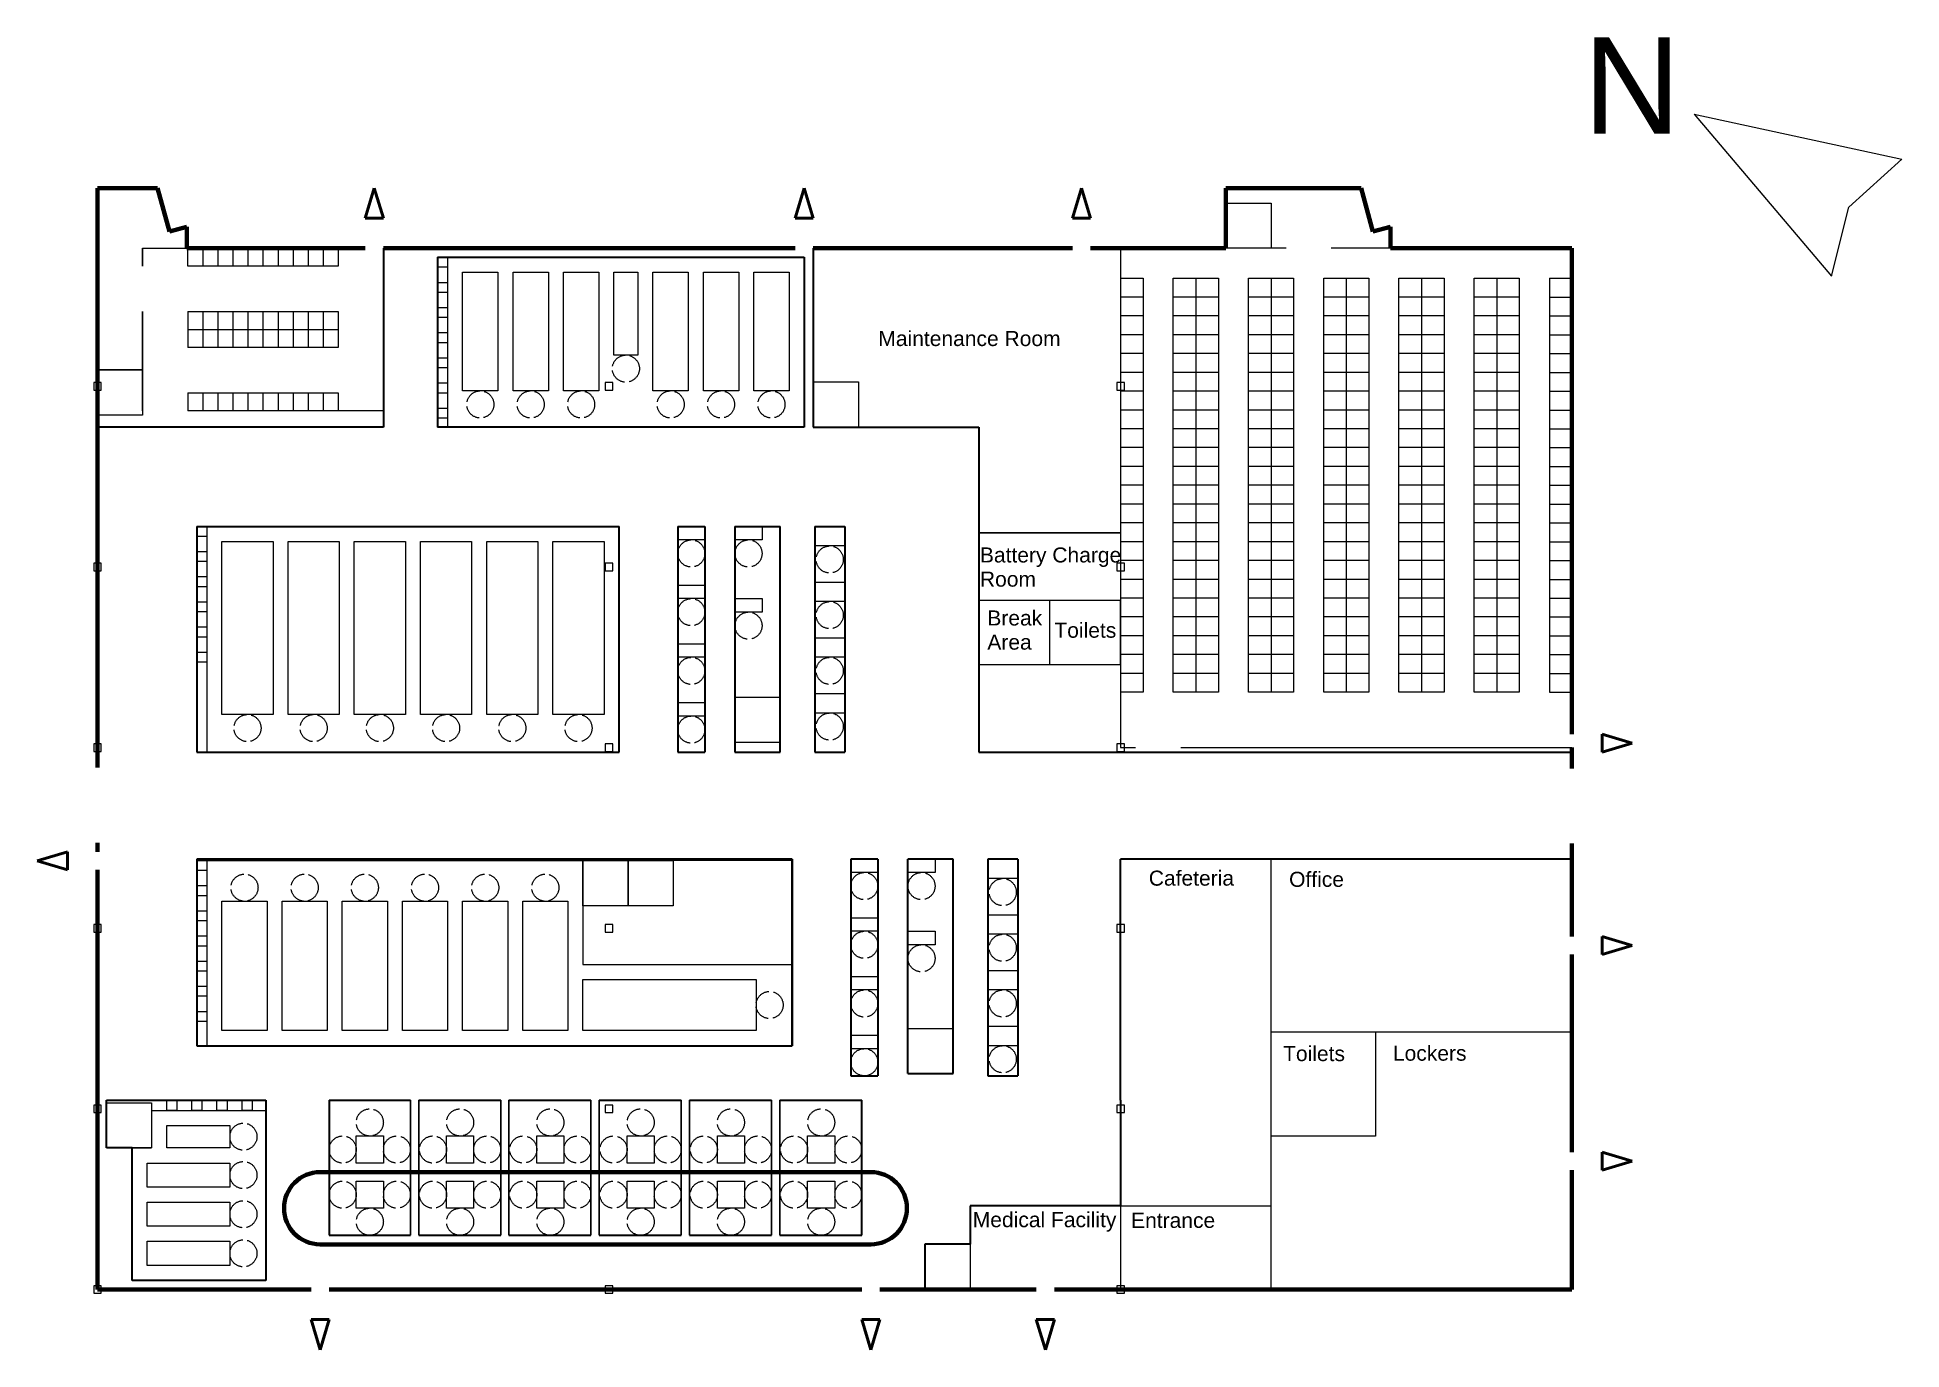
# Model space of a CAD drawing. Header units: inches. Extents: x -40 to 1199, y -40 to 831.
import ezdxf

# ---------------------------------------------------------------- set-up
doc = ezdxf.new("R2010")
doc.units = ezdxf.units.IN
doc.header["$MEASUREMENT"] = 0
doc.linetypes.add('ACAD_ISO02W100', pattern=[15, 12, -3])
for name, color, linetype, lineweight in [('Aisles', 251, 'Continuous', 25), ('Assembly Station_A1', 32, 'Continuous', 15), ('Assembly Station_A2', 32, 'Continuous', 15), ('Assembly Station_AV', 32, 'Continuous', 15), ('Assembly Station_F', 32, 'Continuous', 15), ('Battery Charge Room', 132, 'Continuous', 15), ('Emergency Exit', 86, 'Continuous', 15), ('Employee Services', 7, 'Continuous', 15), ('Enclosing Wall', 7, 'Continuous', 35), ('Maintenance Room', 3, 'Continuous', 15), ("Operators' Positions", 212, 'ACAD_ISO02W100', 9), ('Overhead Conveyor', 30, 'Continuous', 200), ('Pillars', 251, 'Continuous', 15), ('Press Machine_M1', 5, 'Continuous', 15), ('Press Machine_M2', 5, 'Continuous', 15), ('Press Machine_M3', 5, 'Continuous', 15), ('Press Machine_M4', 5, 'Continuous', 15), ('Press Machine_M5', 5, 'Continuous', 15), ('Press Machine_M6', 5, 'Continuous', 15), ('Press Machine_M7', 5, 'Continuous', 15), ('Press Machine_M8', 5, 'Continuous', 15), ('Press Machine_Shared M1', 5, 'Continuous', 15), ('Protection Grids', 9, 'Continuous', 15), ('Receiving Area', 46, 'Continuous', 15), ('Silos', 7, 'Continuous', 15), ('Storage_FPW', 1, 'Continuous', 15), ('Storage_RMW', 1, 'Continuous', 15), ('Storage_WIP Area', 1, 'Continuous', 15), ('Supervisor Office', 7, 'Continuous', 15)]:
    doc.layers.add(name, color=color, linetype=linetype, lineweight=lineweight)
doc.styles.get("Standard").update_dxf_attribs({"font": 'Arial.ttf'})

# ---------------------------------------------------------------- blocks, each defined once
blk = doc.blocks.new('*U1')
at = {"layer": 'Press Machine_M2', "lineweight": 15}
for p, q in [((0, 43), (30, 43)), ((0, -43), (0, 43)), ((30, 43), (30, -43)), ((30, -43), (0, -43))]:
    blk.add_line(p, q, dxfattribs=at)
blk = doc.blocks.new('*U2')
at = {"layer": 'Press Machine_M2', "color": 0, "linetype": 'ByBlock', "lineweight": -2, "transparency": 16777216}
for p in [(0, 0), (40, 0), (80, 0), (120, 0), (160, 0), (200, 0)]:
    blk.add_blockref('*U1', p, dxfattribs=at)
blk = doc.blocks.new('*U5')
at = {"layer": 'Press Machine_M5', "lineweight": 15}
for p, q in [((-27.5, 0), (27.5, 0)), ((-27.5, -16), (-27.5, 0)), ((27.5, 0), (27.5, -16)), ((27.5, -16), (-27.5, -16))]:
    blk.add_line(p, q, dxfattribs=at)
blk = doc.blocks.new('*U6')
at = {"layer": 'Press Machine_M5', "color": 0, "linetype": 'ByBlock', "lineweight": -2, "transparency": 16777216}
blk.add_blockref('*U5', (0, 0), dxfattribs=at)
blk = doc.blocks.new('*U3')
at = {"layer": 'Press Machine_M5', "lineweight": 15}
blk.add_blockref('*U6', (0.5, 1), dxfattribs=at)
blk = doc.blocks.new('*U4')
at = {"layer": 'Press Machine_M5', "color": 0, "linetype": 'ByBlock', "lineweight": -2, "transparency": 16777216}
blk.add_blockref('*U3', (0, 0), dxfattribs=at)
blk = doc.blocks.new('*U9')
at = {"layer": 'Press Machine_M5', "lineweight": 15}
for p, q in [((-27.5, 0), (27.5, 0)), ((-27.5, -16), (-27.5, 0)), ((27.5, 0), (27.5, -16)), ((27.5, -16), (-27.5, -16))]:
    blk.add_line(p, q, dxfattribs=at)
blk = doc.blocks.new('*U10')
at = {"layer": 'Press Machine_M5', "color": 0, "linetype": 'ByBlock', "lineweight": -2, "transparency": 16777216}
blk.add_blockref('*U9', (0, 0), dxfattribs=at)
blk = doc.blocks.new('*U7')
at = {"layer": 'Press Machine_M5', "lineweight": 15}
blk.add_blockref('*U10', (0.5, 1), dxfattribs=at)
blk = doc.blocks.new('*U8')
at = {"layer": 'Press Machine_M5', "color": 0, "linetype": 'ByBlock', "lineweight": -2, "transparency": 16777216}
blk.add_blockref('*U7', (0, 0), dxfattribs=at)
blk = doc.blocks.new('*U11')
at = {"layer": 'Assembly Station_AV', "lineweight": 15}
for p, q in [((0, 24), (18, 24)), ((0, 6), (0, 24)), ((18, 24), (18, 6)), ((18, 6), (0, 6)), ((0, -6), (18, -6)), ((0, -24), (0, -6)), ((18, -6), (18, -24)), ((18, -24), (0, -24))]:
    blk.add_line(p, q, dxfattribs=at)
blk = doc.blocks.new('*U12')
at = {"layer": 'Assembly Station_AV', "color": 0, "linetype": 'ByBlock', "lineweight": -2, "transparency": 16777216}
for p in [(0, 0), (60, 0), (120, 0), (180, 0), (240, 0), (300, 0)]:
    blk.add_blockref('*U11', p, dxfattribs=at)
blk = doc.blocks.new('*U13')
at = {"layer": "Operators' Positions"}
for centre in [(18, 18), (0, 0), (36, 0), (0, -30), (36, -30), (18, -48)]:
    blk.add_circle(centre, 9, dxfattribs=at)
blk = doc.blocks.new('*U14')
at = {"layer": "Operators' Positions", "color": 0, "linetype": 'ByBlock', "lineweight": -2, "transparency": 16777216}
for p in [(0, 0), (60, 0), (120, 0), (180, 0), (240, 0), (300, 0)]:
    blk.add_blockref('*U13', p, dxfattribs=at)
blk = doc.blocks.new('*U15')
at = {"layer": 'Pillars', "lineweight": 15}
for p, q in [((5, 5), (0, 5)), ((0, 5), (0, 0)), ((0, 0), (5, 0)), ((5, 0), (5, 5))]:
    blk.add_line(p, q, dxfattribs=at)
blk = doc.blocks.new('*U16')
at = {"layer": 'Pillars', "color": 0, "linetype": 'ByBlock', "lineweight": -2, "transparency": 16777216}
for p in [(0, 600), (340, 600), (680, 600), (0, 480), (340, 480), (680, 480), (0, 360), (340, 360), (680, 360), (0, 240), (340, 240), (680, 240), (0, 120), (340, 120), (680, 120), (0, 0), (340, 0), (680, 0)]:
    blk.add_blockref('*U15', p, dxfattribs=at)
blk = doc.blocks.new('*U17')
at = {"layer": 'Storage_RMW', "lineweight": 15}
for p, q in [((10, 6), (10, -6)), ((10, -6), (0, -6))]:
    blk.add_line(p, q, dxfattribs=at)
blk = doc.blocks.new('*U18')
at = {"layer": 'Storage_RMW', "color": 0, "linetype": 'ByBlock', "lineweight": -2, "transparency": 16777216}
for p in [(0, 0), (10, 0), (20, 0), (30, 0), (40, 0), (50, 0), (60, 0), (70, 0), (80, 0), (90, 0)]:
    blk.add_blockref('*U17', p, dxfattribs=at)
blk = doc.blocks.new('*U19')
at = {"layer": 'Storage_RMW', "lineweight": 15}
for p, q in [((0, 12), (10, 12)), ((10, 12), (10, -12)), ((10, -12), (0, -12))]:
    blk.add_line(p, q, dxfattribs=at)
blk = doc.blocks.new('*U20')
at = {"layer": 'Storage_RMW', "color": 0, "linetype": 'ByBlock', "lineweight": -2, "transparency": 16777216}
for p in [(0, 0), (10, 0), (20, 0), (30, 0), (40, 0), (50, 0), (60, 0), (70, 0), (80, 0), (90, 0)]:
    blk.add_blockref('*U19', p, dxfattribs=at)
blk = doc.blocks.new('*U21')
at = {"layer": 'Storage_RMW', "lineweight": 15}
for p, q in [((0, 6), (10, 6)), ((10, 6), (10, -6))]:
    blk.add_line(p, q, dxfattribs=at)
blk = doc.blocks.new('*U22')
at = {"layer": 'Storage_RMW', "color": 0, "linetype": 'ByBlock', "lineweight": -2, "transparency": 16777216}
for p in [(0, 0), (10, 0), (20, 0), (30, 0), (40, 0), (50, 0), (60, 0), (70, 0), (80, 0), (90, 0)]:
    blk.add_blockref('*U21', p, dxfattribs=at)
blk = doc.blocks.new('*U23')
at = {"layer": 'Storage_FPW', "lineweight": 15}
for p, q in [((7.5, 0), (7.5, -12.5)), ((7.5, -12.5), (-7.5, -12.5))]:
    blk.add_line(p, q, dxfattribs=at)
blk = doc.blocks.new('*U24')
at = {"layer": 'Storage_FPW', "color": 0, "linetype": 'ByBlock', "lineweight": -2, "transparency": 16777216}
for p in [(0, 0), (0, -12.5), (0, -25), (0, -37.5), (0, -50), (0, -62.5), (0, -75), (0, -87.5), (0, -100), (0, -112.5), (0, -125), (0, -137.5), (0, -150), (0, -162.5), (0, -175), (0, -187.5), (0, -200), (0, -212.5), (0, -225), (0, -237.5), (0, -250), (0, -262.5)]:
    blk.add_blockref('*U23', p, dxfattribs=at)
blk = doc.blocks.new('*U27')
at = {"layer": 'Storage_FPW', "lineweight": 15}
for p, q in [((-15, -12.5), (-15, 0)), ((15, 0), (15, -12.5)), ((15, -12.5), (-15, -12.5))]:
    blk.add_line(p, q, dxfattribs=at)
blk = doc.blocks.new('*U28')
at = {"layer": 'Storage_FPW', "color": 0, "linetype": 'ByBlock', "lineweight": -2, "transparency": 16777216}
for p in [(0, 0), (0, -12.5), (0, -25), (0, -37.5), (0, -50), (0, -62.5), (0, -75), (0, -87.5), (0, -100), (0, -112.5), (0, -125), (0, -137.5), (0, -150), (0, -162.5), (0, -175), (0, -187.5), (0, -200), (0, -212.5), (0, -225), (0, -237.5), (0, -250), (0, -262.5)]:
    blk.add_blockref('*U27', p, dxfattribs=at)
blk = doc.blocks.new('*U25')
at = {"layer": 'Storage_FPW', "lineweight": 15}
for p, q in [((0, 137.5), (30, 137.5)), ((15, 137.5), (15, -137.5))]:
    blk.add_line(p, q, dxfattribs=at)
blk.add_blockref('*U28', (15, 137.5), dxfattribs=at)
blk = doc.blocks.new('*U26')
at = {"layer": 'Storage_FPW', "color": 0, "linetype": 'ByBlock', "lineweight": -2, "transparency": 16777216}
for p in [(0, 0), (50, 0), (100, 0), (150, 0), (200, 0)]:
    blk.add_blockref('*U25', p, dxfattribs=at)
blk = doc.blocks.new('*U29')
at = {"layer": 'Storage_FPW', "lineweight": 15}
for p, q in [((-7.5, 0), (-7.5, -12.5)), ((-7.5, -12.5), (7.5, -12.5))]:
    blk.add_line(p, q, dxfattribs=at)
blk = doc.blocks.new('*U30')
at = {"layer": 'Storage_FPW', "color": 0, "linetype": 'ByBlock', "lineweight": -2, "transparency": 16777216}
for p in [(0, 0), (0, -12.5), (0, -25), (0, -37.5), (0, -50), (0, -62.5), (0, -75), (0, -87.5), (0, -100), (0, -112.5), (0, -125), (0, -137.5), (0, -150), (0, -162.5), (0, -175), (0, -187.5), (0, -200), (0, -212.5), (0, -225), (0, -237.5), (0, -250), (0, -262.5)]:
    blk.add_blockref('*U29', p, dxfattribs=at)
blk = doc.blocks.new('*U31')
at = {"layer": 'Aisles'}
for p, q in [((-2.75, 44.8585), (-2.75, -44.8585)), ((2.75, 44.8585), (2.75, -44.8585))]:
    blk.add_line(p, q, dxfattribs=at)
blk = doc.blocks.new('*U32')
at = {"layer": 'Aisles', "color": 0, "linetype": 'ByBlock', "lineweight": -2, "transparency": 16777216}
for p in [(0, 0), (60, 0), (120, 0), (180, 0), (240, 0)]:
    blk.add_blockref('*U31', p, dxfattribs=at)

msp = doc.modelspace()

# ---------------------------------------------------------------- linework, layer by layer
at = {"lineweight": 15}
for p, q in [((1060.6399, 780.4046), (1151.9, 672.6)), ((1060.6399, 780.4046), (1198.6697, 750.4379)), ((1163.5, 718.6), (1198.6697, 750.4379)), ((1151.9, 672.6), (1163.5, 718.6))]:
    msp.add_line(p, q, dxfattribs=at)
at = {"layer": 'Aisles', "lineweight": 35}
for p, q in [((189.5, 691.283), (189.5, 572.483)), ((189.5, 691.283), (463.2, 691.283)), ((225.5, 685.283), (469.2, 685.283)), ((225.5, 685.283), (469.2, 685.283)), ((225.5, 685.283), (225.5, 572.483)), ((469.2, 685.283), (469.2, 572.483)), ((475.2, 691.283), (475.2, 572.483)), ((189.5, 572.483), (-0.5, 572.483)), ((-0.5, 572.483), (-0.5, 346.25)), ((469.2, 572.483), (225.5, 572.483)), ((475.2, 572.483), (549.2, 572.483)), ((549.2, 572.483), (579.2, 572.483)), ((579.2, 572.483), (585.2, 572.483)), ((585.2, 572.483), (585.2, 356.483)), ((65.5, 506.483), (65.5, 356.483)), ((65.5, 506.483), (346.2, 506.483)), ((346.2, 356.483), (346.2, 506.483)), ((385.2, 506.483), (385.2, 356.483)), ((385.2, 506.483), (403.2, 506.483)), ((403.2, 506.483), (403.2, 356.483)), ((423.2, 506.483), (423.2, 356.483)), ((423.2, 506.483), (453.2, 506.483)), ((453.2, 356.483), (453.2, 506.483)), ((476.2, 506.483), (476.2, 356.483)), ((476.2, 506.483), (496.2, 506.483)), ((496.2, 506.483), (496.2, 356.483)), ((65.5, 356.483), (346.2, 356.483)), ((385.2, 356.483), (403.2, 356.483)), ((423.2, 356.483), (453.2, 356.483)), ((476.2, 356.483), (496.2, 356.483)), ((585.2, 356.483), (979.5, 356.483)), ((979.5, 356.483), (979.5, 345.733)), ((-0.5, 296.25), (-0.5, 290.25)), ((65.5, 285.48), (65.5, 161.483)), ((461.2, 285.48), (65.5, 285.48)), ((461.2, 161.483), (461.2, 285.48)), ((461.2, 285.48), (461.2, 161.483)), ((500.2, 285.483), (500.2, 141.483)), ((518.2, 285.48), (500.2, 285.48)), ((518.2, 285.48), (518.2, 141.483)), ((538.2, 143), (538.2, 285.48)), ((568.2, 285.48), (538.2, 285.48)), ((568.2, 143), (568.2, 285.48)), ((591.2, 285.48), (591.2, 141.483)), ((611.2, 285.48), (591.2, 285.48)), ((611.2, 285.48), (611.2, 141.483)), ((979.5, 285.48), (679.5, 285.48)), ((679.5, 125.2), (679.5, 285.48)), ((979.5, 295.733), (979.5, 285.48)), ((-0.5, 278.25), (-0.5, 125.2)), ((65.5, 161.483), (461.2, 161.483)), ((500.2, 141.483), (518.2, 141.483)), ((538.2, 143), (568.2, 143)), ((591.2, 141.483), (611.2, 141.483)), ((-0.5, 125.2), (-0.5, 93.5)), ((-0.5, 125.2), (-0.5, 93.5)), ((5.5, 125.2), (111.5, 125.2)), ((5.5, 93.5), (5.5, 125.2)), ((111.5, 125.2), (111.5, 5.5)), ((153.5, 125.2), (153.5, 35.483)), ((153.5, 125.2), (207.5, 125.2)), ((213, 125.2), (267.5, 125.2)), ((273, 125.2), (327.5, 125.2)), ((333, 125.2), (387.5, 125.2)), ((393, 125.2), (447.5, 125.2)), ((453, 125.2), (507.5, 125.2)), ((507.5, 35.483), (507.5, 125.2)), ((679.5, 125.2), (679.5, 55.08)), ((-0.5, 93.5), (-0.5, -0.5)), ((22.5, 93.5), (5.5, 93.5)), ((22.5, 5.5), (22.5, 93.5)), ((679.5, 55.08), (579.5, 55.08)), ((579.5, 55.08), (579.5, 29.5)), ((153.5, 35.483), (207.5, 35.483)), ((213, 35.483), (267.5, 35.483)), ((273, 35.483), (327.5, 35.483)), ((333, 35.483), (387.5, 35.483)), ((393, 35.483), (447.5, 35.483)), ((453, 35.483), (507.5, 35.483)), ((579.5, 29.5), (549.5, 29.5)), ((549.5, 29.5), (549.5, -0.5)), ((111.5, 5.5), (22.5, 5.5)), ((-0.5, -0.5), (141.5, -0.5)), ((153.5, -0.5), (507.5, -0.5)), ((519.5, -0.5), (549.5, -0.5))]:
    msp.add_line(p, q, dxfattribs=at)
at = {"layer": 'Assembly Station_A1', "lineweight": 15}
for p, q in [((423.2, 506.483), (441.2, 506.483)), ((423.2, 497.483), (423.2, 506.483)), ((441.2, 497.483), (423.2, 497.483)), ((441.2, 506.483), (441.2, 497.483)), ((423.2, 458.483), (441.2, 458.483)), ((423.2, 449.483), (423.2, 458.483)), ((441.2, 449.483), (423.2, 449.483)), ((441.2, 458.483), (441.2, 449.483)), ((538.2, 285.483), (556.2, 285.483)), ((538.2, 276.483), (538.2, 285.483)), ((556.2, 285.483), (556.2, 276.483)), ((556.2, 276.483), (538.2, 276.483)), ((538.2, 237.483), (556.2, 237.483)), ((538.2, 228.483), (538.2, 237.483)), ((556.2, 237.483), (556.2, 228.483)), ((556.2, 228.483), (538.2, 228.483))]:
    msp.add_line(p, q, dxfattribs=at)
at = {"layer": 'Assembly Station_A2', "lineweight": 15}
for p, q in [((385.2, 506.483), (403.2, 506.483)), ((385.2, 497.483), (385.2, 506.483)), ((403.2, 497.483), (385.2, 497.483)), ((403.2, 506.483), (403.2, 497.483)), ((385.2, 467.483), (403.2, 467.483)), ((385.2, 458.483), (385.2, 467.483)), ((403.2, 467.483), (403.2, 458.483)), ((403.2, 458.483), (385.2, 458.483)), ((385.2, 428.483), (403.2, 428.483)), ((385.2, 419.483), (385.2, 428.483)), ((403.2, 428.483), (403.2, 419.483)), ((403.2, 419.483), (385.2, 419.483)), ((385.2, 389.483), (403.2, 389.483)), ((385.2, 380.483), (385.2, 389.483)), ((403.2, 389.483), (403.2, 380.483)), ((403.2, 380.483), (385.2, 380.483)), ((500.2, 285.483), (518.2, 285.483)), ((500.2, 276.483), (500.2, 285.483)), ((518.2, 285.483), (518.2, 276.483)), ((518.2, 276.483), (500.2, 276.483)), ((500.2, 246.483), (518.2, 246.483)), ((500.2, 237.483), (500.2, 246.483)), ((518.2, 237.483), (500.2, 237.483)), ((518.2, 246.483), (518.2, 237.483)), ((500.2, 207.483), (518.2, 207.483)), ((500.2, 198.483), (500.2, 207.483)), ((518.2, 198.483), (500.2, 198.483)), ((518.2, 207.483), (518.2, 198.483)), ((500.2, 168.483), (518.2, 168.483)), ((500.2, 159.483), (500.2, 168.483)), ((518.2, 168.483), (518.2, 159.483)), ((518.2, 159.483), (500.2, 159.483))]:
    msp.add_line(p, q, dxfattribs=at)
at = {"layer": 'Assembly Station_F', "lineweight": 15}
for p, q in [((476.2, 506.483), (496.2, 506.483)), ((476.2, 493.483), (476.2, 506.483)), ((496.2, 506.483), (496.2, 493.483)), ((496.2, 493.483), (476.2, 493.483)), ((476.2, 469.483), (496.2, 469.483)), ((476.2, 456.483), (476.2, 469.483)), ((496.2, 469.483), (496.2, 456.483)), ((496.2, 456.483), (476.2, 456.483)), ((476.2, 432.483), (496.2, 432.483)), ((476.2, 419.483), (476.2, 432.483)), ((496.2, 432.483), (496.2, 419.483)), ((496.2, 419.483), (476.2, 419.483)), ((476.2, 395.483), (496.2, 395.483)), ((476.2, 382.483), (476.2, 395.483)), ((496.2, 395.483), (496.2, 382.483)), ((496.2, 382.483), (476.2, 382.483)), ((591.2, 285.483), (611.2, 285.483)), ((591.2, 272.483), (591.2, 285.483)), ((611.2, 285.483), (611.2, 272.483)), ((611.2, 272.483), (591.2, 272.483)), ((591.2, 248.483), (611.2, 248.483)), ((591.2, 235.483), (591.2, 248.483)), ((611.2, 248.483), (611.2, 235.483)), ((611.2, 235.483), (591.2, 235.483)), ((591.2, 211.483), (611.2, 211.483)), ((591.2, 198.483), (591.2, 211.483)), ((611.2, 211.483), (611.2, 198.483)), ((611.2, 198.483), (591.2, 198.483)), ((591.2, 174.483), (611.2, 174.483)), ((591.2, 161.483), (591.2, 174.483)), ((611.2, 174.483), (611.2, 161.483)), ((611.2, 161.483), (591.2, 161.483))]:
    msp.add_line(p, q, dxfattribs=at)
at = {"layer": 'Battery Charge Room', "lineweight": 15}
for p, q in [((585.2, 502.183), (679.5, 502.183)), ((585.2, 457.183), (585.2, 502.183)), ((679.5, 502.183), (679.5, 457.183)), ((679.5, 457.183), (585.2, 457.183))]:
    msp.add_line(p, q, dxfattribs=at)
at = {"layer": 'Emergency Exit', "lineweight": 50}
for p, q in [((183.5, 731.283), (177.5, 711.283)), ((183.5, 731.283), (189.5, 711.283)), ((469.2, 731.283), (463.2, 711.283)), ((469.2, 731.283), (475.2, 711.283)), ((653.5, 731.283), (647.5, 711.283)), ((653.5, 731.283), (659.5, 711.283)), ((177.5, 711.283), (189.5, 711.283)), ((463.2, 711.283), (475.2, 711.283)), ((647.5, 711.283), (659.5, 711.283)), ((999.5, 368.483), (999.5, 356.483)), ((1019.5, 362.483), (999.5, 368.483)), ((1019.5, 362.483), (999.5, 356.483)), ((-40.5, 284.25), (-20.5, 290.25)), ((-20.5, 278.25), (-20.5, 290.25)), ((-40.5, 284.25), (-20.5, 278.25)), ((999.5, 234.105), (999.5, 222.105)), ((1019.5, 228.105), (999.5, 234.105)), ((1019.5, 228.105), (999.5, 222.105)), ((999.5, 90.73), (999.5, 78.73)), ((1019.5, 84.73), (999.5, 90.73)), ((1019.5, 84.73), (999.5, 78.73)), ((153.5, -20.5), (141.5, -20.5)), ((147.5, -40.5), (141.5, -20.5)), ((147.5, -40.5), (153.5, -20.5)), ((519.5, -20.5), (507.5, -20.5)), ((513.5, -40.5), (507.5, -20.5)), ((513.5, -40.5), (519.5, -20.5)), ((635.5, -20.5), (623.5, -20.5)), ((629.5, -40.5), (623.5, -20.5)), ((629.5, -40.5), (635.5, -20.5))]:
    msp.add_line(p, q, dxfattribs=at)
at = {"layer": 'Employee Services', "lineweight": 15}
for p, q in [((585.2, 457.183), (585.2, 414.763)), ((679.5, 457.183), (585.2, 457.183)), ((632.35, 457.183), (632.35, 414.763)), ((679.5, 414.763), (679.5, 457.183)), ((585.2, 414.763), (679.5, 414.763)), ((979.5, 285.48), (679.5, 285.48)), ((679.5, 285.48), (679.5, -0.5)), ((779.5, 170.73), (779.5, 285.48)), ((979.5, 285.48), (979.5, 285.48)), ((779.5, -0.5), (779.5, 170.73)), ((779.5, 170.73), (979.5, 170.73)), ((848.82, 170.73), (848.82, 101.41)), ((848.82, 101.41), (779.5, 101.41)), ((679.5, 55.08), (579.5, 55.08)), ((579.5, 55.08), (579.5, -0.5)), ((679.5, 55.08), (779.5, 55.08)), ((979.5, -0.5), (779.5, -0.5))]:
    msp.add_line(p, q, dxfattribs=at)
at = {"layer": 'Enclosing Wall', "lineweight": 100}
for p, q in [((-0.5, 691.283), (-0.5, 731.283)), ((-0.5, 731.283), (39.5, 731.283)), ((39.5, 731.283), (47.2646, 702.3052)), ((749.5, 691.283), (749.5, 731.283)), ((749.5, 731.283), (839.5, 731.283)), ((839.5, 731.283), (847.2646, 702.3052)), ((47.2646, 702.3052), (58.8557, 705.4111)), ((58.8557, 705.4111), (58.8557, 691.283)), ((847.2646, 702.3052), (858.8557, 705.4111)), ((858.8557, 705.4111), (858.8557, 691.283)), ((-0.5, 346.25), (-0.5, 691.283)), ((58.8557, 691.283), (177.5, 691.283)), ((189.5, 691.283), (463.2, 691.283)), ((475.2, 691.283), (647.5, 691.283)), ((659.5, 691.283), (749.5, 691.283)), ((858.8557, 691.283), (979.5, 691.283)), ((979.5, 691.283), (979.5, 368.483)), ((979.5, 466.5), (979.5, 466.5)), ((979.5, 359.503), (979.5, 345.733)), ((-0.5, 290.25), (-0.5, 296.25)), ((979.5, 295.733), (979.5, 234.105)), ((-0.5, -0.5), (-0.5, 278.25)), ((979.5, 222.105), (979.5, 90.73)), ((979.5, 78.73), (979.5, -0.5)), ((-0.5, -0.5), (141.5, -0.5)), ((153.5, -0.5), (507.5, -0.5)), ((519.5, -0.5), (623.5, -0.5)), ((635.5, -0.5), (979.5, -0.5))]:
    msp.add_line(p, q, dxfattribs=at)
at = {"layer": 'Enclosing Wall', "linetype": 'Continuous', "lineweight": 100}
msp.add_line((0, 69.1783), (0, 69.1783), dxfattribs=at)
at = {"layer": 'Maintenance Room', "lineweight": 15}
for p, q in [((475.2, 602.483), (475.2, 691.283)), ((475.2, 691.283), (647.5, 691.283)), ((659.5, 691.283), (679.5, 691.283)), ((679.5, 691.283), (679.5, 502.183)), ((475.2, 602.483), (505.2, 602.483)), ((505.2, 602.483), (505.2, 572.483)), ((549.2, 572.483), (505.2, 572.483)), ((585.2, 572.483), (579.2, 572.483)), ((585.2, 502.183), (585.2, 572.483)), ((679.5, 502.183), (585.2, 502.183))]:
    msp.add_line(p, q, dxfattribs=at)
at = {"layer": "Operators' Positions"}
for centre in [(350.7, 611.283), (253.95, 587.483), (287.45, 587.483), (320.95, 587.483), (380.45, 587.483), (413.95, 587.483), (447.45, 587.483), (394.2, 488.483), (432.2, 488.483), (486.2, 484.483), (394.2, 449.483), (432.2, 440.483), (486.2, 447.483), (394.2, 410.483), (486.2, 410.483), (99.2, 372.483), (143.2, 372.483), (187.2, 372.483), (231.2, 372.483), (275.2, 372.483), (319.2, 372.483), (394.2, 371.483), (486.2, 373.483), (97.2, 266.483), (137.2, 266.483), (177.2, 266.483), (217.2, 266.483), (257.2, 266.483), (297.2, 266.483), (509.2, 267.483), (547.2, 267.483), (601.2, 263.483), (509.2, 228.483), (601.2, 226.483), (547.2, 219.483), (509.2, 189.483), (601.2, 189.483), (446.2, 188.483), (601.2, 152.483), (509.2, 150.483), (96.5, 101), (96.5, 75.5), (96.5, 49.5), (96.5, 23.5)]:
    msp.add_circle(centre, 9, dxfattribs=at)
at = {"layer": 'Overhead Conveyor'}
for p, q in [((147.5, 77.483), (513.5, 77.483)), ((513.5, 29.483), (147.5, 29.483))]:
    msp.add_line(p, q, dxfattribs=at)
for centre, start, end in [((147.5, 53.483), 90, 270), ((513.5, 53.483), 270, 90)]:
    msp.add_arc(centre, 24, start, end, dxfattribs=at)
at = {"layer": 'Press Machine_M1', "lineweight": 15}
for p, q in [((82.2, 496.483), (116.2, 496.483)), ((82.2, 381.483), (82.2, 496.483)), ((116.2, 496.483), (116.2, 381.483)), ((126.2, 496.483), (160.2, 496.483)), ((126.2, 381.483), (126.2, 496.483)), ((160.2, 496.483), (160.2, 381.483)), ((170.2, 496.483), (204.2, 496.483)), ((170.2, 381.483), (170.2, 496.483)), ((204.2, 496.483), (204.2, 381.483)), ((214.2, 496.483), (248.2, 496.483)), ((214.2, 381.483), (214.2, 496.483)), ((248.2, 496.483), (248.2, 381.483)), ((258.2, 496.483), (292.2, 496.483)), ((258.2, 381.483), (258.2, 496.483)), ((292.2, 496.483), (292.2, 381.483)), ((302.2, 496.483), (336.2, 496.483)), ((302.2, 381.483), (302.2, 496.483)), ((336.2, 496.483), (336.2, 381.483)), ((116.2, 381.483), (82.2, 381.483)), ((160.2, 381.483), (126.2, 381.483)), ((204.2, 381.483), (170.2, 381.483)), ((248.2, 381.483), (214.2, 381.483)), ((292.2, 381.483), (258.2, 381.483)), ((336.2, 381.483), (302.2, 381.483))]:
    msp.add_line(p, q, dxfattribs=at)
at = {"layer": 'Press Machine_M3', "lineweight": 15}
for p, q in [((242.2, 675.283), (265.7, 675.283)), ((242.2, 596.483), (242.2, 675.283)), ((265.7, 675.283), (265.7, 596.483)), ((275.7, 675.283), (299.2, 675.283)), ((275.7, 596.483), (275.7, 675.283)), ((299.2, 675.283), (299.2, 596.483)), ((309.2, 675.283), (332.7, 675.283)), ((309.2, 596.483), (309.2, 675.283)), ((332.7, 675.283), (332.7, 596.483)), ((265.7, 596.483), (242.2, 596.483)), ((299.2, 596.483), (275.7, 596.483)), ((332.7, 596.483), (309.2, 596.483))]:
    msp.add_line(p, q, dxfattribs=at)
at = {"layer": 'Press Machine_M4', "lineweight": 15}
for p, q in [((342.7, 675.283), (358.7, 675.283)), ((342.7, 620.283), (342.7, 675.283)), ((358.7, 675.283), (358.7, 620.283)), ((358.7, 620.283), (342.7, 620.283))]:
    msp.add_line(p, q, dxfattribs=at)
at = {"layer": 'Press Machine_M6', "lineweight": 15}
for p, q in [((45.5, 108.5), (87.5, 108.5)), ((45.5, 93.5), (45.5, 108.5)), ((87.5, 108.5), (87.5, 93.5)), ((87.5, 93.5), (45.5, 93.5))]:
    msp.add_line(p, q, dxfattribs=at)
at = {"layer": 'Press Machine_M7', "lineweight": 15}
for p, q in [((32.5, 31.5), (87.5, 31.5)), ((32.5, 15.5), (32.5, 31.5)), ((87.5, 31.5), (87.5, 15.5)), ((87.5, 15.5), (32.5, 15.5))]:
    msp.add_line(p, q, dxfattribs=at)
at = {"layer": 'Press Machine_M8', "lineweight": 15}
for p, q in [((368.7, 675.283), (392.2, 675.283)), ((368.7, 596.483), (368.7, 675.283)), ((392.2, 675.283), (392.2, 596.483)), ((402.2, 675.283), (425.7, 675.283)), ((402.2, 596.483), (402.2, 675.283)), ((425.7, 675.283), (425.7, 596.483)), ((435.7, 675.283), (459.2, 675.283)), ((435.7, 596.483), (435.7, 675.283)), ((459.2, 675.283), (459.2, 596.483)), ((392.2, 596.483), (368.7, 596.483)), ((425.7, 596.483), (402.2, 596.483)), ((459.2, 596.483), (435.7, 596.483))]:
    msp.add_line(p, q, dxfattribs=at)
at = {"layer": 'Press Machine_Shared M1', "lineweight": 15}
for p, q in [((322.2, 205.483), (437.2, 205.483)), ((322.2, 171.483), (322.2, 205.483)), ((437.2, 205.483), (437.2, 171.483)), ((437.2, 171.483), (322.2, 171.483))]:
    msp.add_line(p, q, dxfattribs=at)
at = {"layer": 'Protection Grids', "lineweight": 15}
for p, q in [((469.2, 685.283), (232.2, 685.283)), ((232.2, 685.283), (232.2, 572.483)), ((469.2, 572.483), (469.2, 685.283)), ((232.2, 572.483), (469.2, 572.483)), ((72.2, 506.483), (72.2, 356.483)), ((346.2, 506.483), (72.2, 506.483)), ((346.2, 506.483), (346.2, 356.483)), ((72.2, 356.483), (346.2, 356.483)), ((72.2, 284.483), (72.2, 161.483)), ((72.2, 284.483), (322.2, 284.483)), ((322.2, 284.483), (322.2, 215.483)), ((322.2, 215.483), (461.2, 215.483)), ((461.2, 215.483), (461.2, 161.483)), ((72.2, 161.483), (461.2, 161.483)), ((35.5, 118.5), (111.5, 118.5)), ((35.5, 118.5), (35.5, 93.5)), ((111.5, 118.5), (111.5, 5.5)), ((22.5, 5.5), (22.5, 93.5)), ((22.5, 93.5), (35.5, 93.5)), ((111.5, 5.5), (22.5, 5.5))]:
    msp.add_line(p, q, dxfattribs=at)
at = {"layer": 'Receiving Area', "lineweight": 15}
for p, q in [((-0.5, 691.283), (-0.5, 610.383)), ((-0.5, 610.383), (29.5, 610.383))]:
    msp.add_line(p, q, dxfattribs=at)
for points in [[(29.5, 649.283), (29.5, 610.383), (-0.5, 610.383), (-0.5, 691.283)], [(29.5, 691.283), (29.5, 679.283)]]:
    msp.add_lwpolyline(points, dxfattribs=at)
at = {"layer": 'Silos', "lineweight": 15}
for p, q in [((225.5, 685.283), (232.2, 685.283)), ((225.5, 678.583), (225.5, 685.283)), ((232.2, 685.283), (232.2, 678.583)), ((232.2, 678.583), (225.5, 678.583)), ((225.5, 668.583), (232.2, 668.583)), ((225.5, 661.883), (225.5, 668.583)), ((232.2, 661.883), (225.5, 661.883)), ((232.2, 668.583), (232.2, 661.883)), ((225.5, 651.883), (232.2, 651.883)), ((225.5, 645.183), (225.5, 651.883)), ((232.2, 645.183), (225.5, 645.183)), ((232.2, 651.883), (232.2, 645.183)), ((225.5, 635.183), (232.2, 635.183)), ((225.5, 628.483), (225.5, 635.183)), ((232.2, 635.183), (232.2, 628.483)), ((232.2, 628.483), (225.5, 628.483)), ((225.5, 618.483), (232.2, 618.483)), ((225.5, 611.783), (225.5, 618.483)), ((232.2, 611.783), (225.5, 611.783)), ((232.2, 618.483), (232.2, 611.783)), ((225.5, 601.783), (232.2, 601.783)), ((225.5, 595.083), (225.5, 601.783)), ((232.2, 595.083), (225.5, 595.083)), ((232.2, 601.783), (232.2, 595.083)), ((225.5, 585.083), (232.2, 585.083)), ((225.5, 578.383), (225.5, 585.083)), ((232.2, 585.083), (232.2, 578.383)), ((232.2, 578.383), (225.5, 578.383)), ((65.5, 506.483), (72.2, 506.483)), ((65.5, 499.783), (65.5, 506.483)), ((72.2, 499.783), (65.5, 499.783)), ((72.2, 506.483), (72.2, 499.783)), ((65.5, 489.783), (72.2, 489.783)), ((65.5, 483.083), (65.5, 489.783)), ((72.2, 489.783), (72.2, 483.083)), ((72.2, 483.083), (65.5, 483.083)), ((65.5, 473.083), (72.2, 473.083)), ((65.5, 466.383), (65.5, 473.083)), ((72.2, 473.083), (72.2, 466.383)), ((72.2, 466.383), (65.5, 466.383)), ((65.5, 456.383), (72.2, 456.383)), ((65.5, 449.683), (65.5, 456.383)), ((72.2, 449.683), (65.5, 449.683)), ((72.2, 456.383), (72.2, 449.683)), ((65.5, 439.683), (72.2, 439.683)), ((65.5, 432.983), (65.5, 439.683)), ((72.2, 439.683), (72.2, 432.983)), ((72.2, 432.983), (65.5, 432.983)), ((65.5, 422.983), (72.2, 422.983)), ((65.5, 416.283), (65.5, 422.983)), ((72.2, 422.983), (72.2, 416.283)), ((72.2, 416.283), (65.5, 416.283)), ((65.5, 284.483), (72.2, 284.483)), ((65.5, 277.783), (65.5, 284.483)), ((72.2, 277.783), (65.5, 277.783)), ((72.2, 284.483), (72.2, 277.783)), ((65.5, 267.783), (72.2, 267.783)), ((65.5, 261.083), (65.5, 267.783)), ((72.2, 261.083), (65.5, 261.083)), ((72.2, 267.783), (72.2, 261.083)), ((65.5, 251.083), (72.2, 251.083)), ((65.5, 244.383), (65.5, 251.083)), ((72.2, 251.083), (72.2, 244.383)), ((72.2, 244.383), (65.5, 244.383)), ((65.5, 234.383), (72.2, 234.383)), ((65.5, 227.683), (65.5, 234.383)), ((72.2, 227.683), (65.5, 227.683)), ((72.2, 234.383), (72.2, 227.683)), ((65.5, 217.683), (72.2, 217.683)), ((65.5, 210.983), (65.5, 217.683)), ((72.2, 210.983), (65.5, 210.983)), ((72.2, 217.683), (72.2, 210.983)), ((65.5, 200.983), (72.2, 200.983)), ((65.5, 194.283), (65.5, 200.983)), ((72.2, 200.983), (72.2, 194.283)), ((72.2, 194.283), (65.5, 194.283)), ((65.5, 184.283), (72.2, 184.283)), ((65.5, 177.583), (65.5, 184.283)), ((72.2, 177.583), (65.5, 177.583)), ((72.2, 184.283), (72.2, 177.583)), ((45.5, 125.2), (52.2, 125.2)), ((45.5, 118.5), (45.5, 125.2)), ((52.2, 125.2), (52.2, 118.5)), ((62.2, 125.2), (68.9, 125.2)), ((62.2, 118.5), (62.2, 125.2)), ((68.9, 125.2), (68.9, 118.5)), ((78.9, 125.2), (85.6, 125.2)), ((78.9, 118.5), (78.9, 125.2)), ((85.6, 125.2), (85.6, 118.5)), ((95.6, 125.2), (102.3, 125.2)), ((95.6, 118.5), (95.6, 125.2)), ((102.3, 125.2), (102.3, 118.5)), ((52.2, 118.5), (45.5, 118.5)), ((68.9, 118.5), (62.2, 118.5)), ((85.6, 118.5), (78.9, 118.5)), ((102.3, 118.5), (95.6, 118.5))]:
    msp.add_line(p, q, dxfattribs=at)
at = {"layer": 'Storage_FPW', "lineweight": 15}
for p, q in [((679.5, 671.283), (694.5, 671.283)), ((964.5, 671.283), (979.5, 671.283))]:
    msp.add_line(p, q, dxfattribs=at)
at = {"layer": 'Storage_FPW'}
for points in [[(789.5, 691.283), (679.5, 691.283), (679.5, 359.503), (689.5, 359.503)], [(979.5, 368.483), (979.5, 691.283), (819.5, 691.283)], [(719.5, 359.503), (979.5, 359.503)]]:
    msp.add_lwpolyline(points, dxfattribs=at)
at = {"layer": 'Storage_RMW', "lineweight": 15}
for p, q in [((59.5, 679.283), (59.5, 691.283)), ((59.5, 649.283), (59.5, 625.283)), ((59.5, 637.283), (159.5, 637.283)), ((59.5, 595.283), (59.5, 583.283))]:
    msp.add_line(p, q, dxfattribs=at)
at = {"layer": 'Storage_RMW'}
for points in [[(29.5, 679.283), (29.5, 691.283), (177.5, 691.283)], [(189.5, 691.283), (189.5, 583.283), (59.5, 583.283)], [(29.5, 583.283), (29.5, 649.283)]]:
    msp.add_lwpolyline(points, dxfattribs=at)
at = {"layer": 'Storage_WIP Area', "lineweight": 15}
for p, q in [((461.2, 284.483), (382.2, 284.483)), ((382.2, 284.483), (382.2, 254.483)), ((461.2, 215.483), (461.2, 284.483)), ((322.2, 254.483), (322.2, 215.483)), ((382.2, 254.483), (322.2, 254.483)), ((322.2, 215.483), (461.2, 215.483))]:
    msp.add_line(p, q, dxfattribs=at)
at = {"layer": 'Supervisor Office', "lineweight": 15}
for p, q in [((749.5, 721.283), (779.5, 721.283)), ((749.5, 691.283), (749.5, 721.283)), ((779.5, 721.283), (779.5, 691.283)), ((779.5, 691.283), (749.5, 691.283)), ((-0.5, 610.383), (29.5, 610.383)), ((-0.5, 580.383), (-0.5, 610.383)), ((29.5, 610.383), (29.5, 580.383)), ((475.2, 602.483), (505.2, 602.483)), ((475.2, 572.483), (475.2, 602.483)), ((505.2, 602.483), (505.2, 572.483)), ((29.5, 580.383), (-0.5, 580.383)), ((505.2, 572.483), (475.2, 572.483)), ((423.2, 393), (453.2, 393)), ((423.2, 363), (423.2, 393)), ((453.2, 393), (453.2, 363)), ((453.2, 363), (423.2, 363)), ((322.2, 284.483), (352.2, 284.483)), ((322.2, 254.483), (322.2, 284.483)), ((352.2, 284.483), (352.2, 254.483)), ((352.2, 284.483), (382.2, 284.483)), ((352.2, 254.483), (352.2, 284.483)), ((382.2, 284.483), (382.2, 254.483)), ((352.2, 254.483), (322.2, 254.483)), ((382.2, 254.483), (352.2, 254.483)), ((538.2, 173), (568.2, 173)), ((538.2, 143), (538.2, 173)), ((568.2, 173), (568.2, 143)), ((568.2, 143), (538.2, 143)), ((5.5, 123.5), (35.5, 123.5)), ((5.5, 93.5), (5.5, 123.5)), ((35.5, 123.5), (35.5, 93.5)), ((35.5, 93.5), (5.5, 93.5)), ((549.5, 29.5), (579.5, 29.5)), ((549.5, -0.5), (549.5, 29.5)), ((579.5, 29.5), (579.5, -0.5)), ((579.5, -0.5), (549.5, -0.5))]:
    msp.add_line(p, q, dxfattribs=at)

# ---------------------------------------------------------------- block references
at = {"layer": 'Aisles', "lineweight": 35}
msp.add_blockref('*U32', (210.25, 80.3415), dxfattribs=at)
at = {"layer": 'Assembly Station_AV', "lineweight": 15}
msp.add_blockref('*U12', (171.5, 77.483), dxfattribs=at)
at = {"layer": "Operators' Positions", "lineweight": 15}
msp.add_blockref('*U14', (162.5, 92.483), dxfattribs=at)
at = {"layer": 'Pillars', "lineweight": 15}
msp.add_blockref('*U16', (-3, -3), dxfattribs=at)
at = {"layer": 'Press Machine_M2', "lineweight": 15}
msp.add_blockref('*U2', (82.2, 214.483), dxfattribs=at)
at = {"layer": 'Press Machine_M5', "lineweight": 15}
for name, p in [('*U4', (59.5, 82.5)), ('*U8', (59.5, 56.5))]:
    msp.add_blockref(name, p, dxfattribs=at)
at = {"layer": 'Storage_FPW', "lineweight": 15}
for name, p in [('*U24', (687, 671.283)), ('*U26', (714.5, 533.783)), ('*U30', (972, 671.283))]:
    msp.add_blockref(name, p, dxfattribs=at)
at = {"layer": 'Storage_RMW', "lineweight": 15}
for name, p in [('*U18', (59.5, 685.283)), ('*U20', (59.5, 637.283)), ('*U22', (59.5, 589.283))]:
    msp.add_blockref(name, p, dxfattribs=at)

# ---------------------------------------------------------------- texts
at = {"lineweight": 15}
msp.add_text('N', height=64, dxfattribs=at).set_placement((987.1, 767.4))
at = {"layer": 'Battery Charge Room', "lineweight": 15}
for s, p in [('Battery Charge', (586, 482.5)), ('Room', (586, 466.4359))]:
    msp.add_text(s, height=10, dxfattribs=at).set_placement(p)
at = {"layer": 'Employee Services', "lineweight": 15}
for s, p in [('Break', (590.9342, 440.6331)), ('Area', (590.9342, 424.569)), ('Toilets', (635.5, 432.5)), ('Cafeteria', (698.2413, 267.7817)), ('Office', (791.5, 267)), ('Toilets', (787.4944, 151.2292)), ('Lockers', (860.5, 151.5)), ('Medical Facility', (581.2476, 40.8931)), ('Entrance', (686.4818, 40.4392))]:
    msp.add_text(s, height=10, dxfattribs=at).set_placement(p)
at = {"layer": 'Maintenance Room', "lineweight": 15}
msp.add_text('Maintenance Room', height=10, dxfattribs=at).set_placement((518.5, 626.283))

doc.saveas('drawing.dxf')
